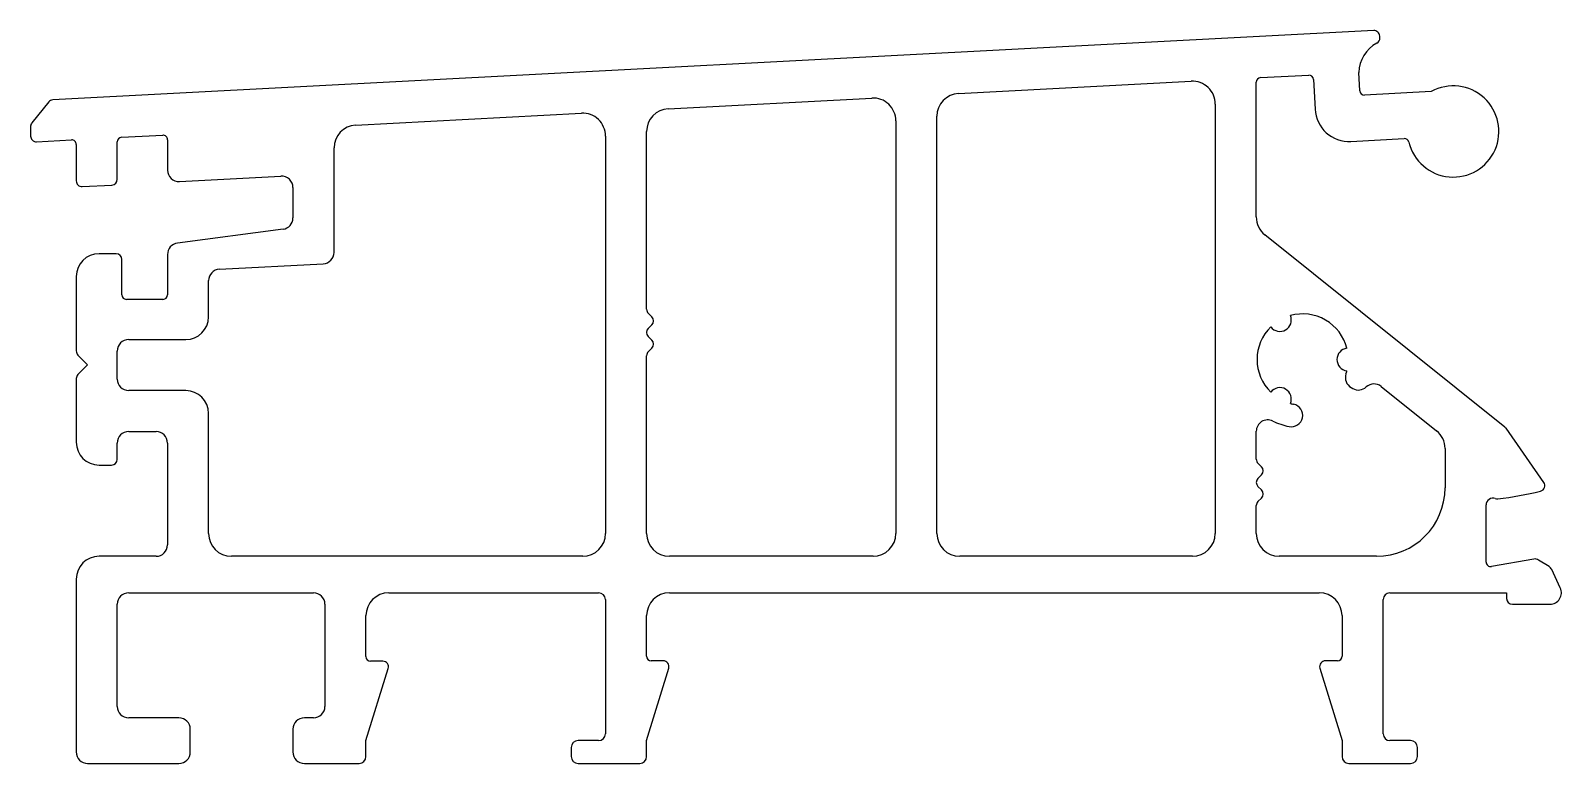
# Model space of a CAD drawing. Extents: x 1.4 to 68.5, y 3.1 to 35.3.
import ezdxf

# ---------------------------------------------------------------- set-up
doc = ezdxf.new("R2010")
doc.units = 0
doc.layers.get('0').update_dxf_attribs({"linetype": 'CONTINUOUS'})

msp = doc.modelspace()

# ---------------------------------------------------------------- linework, layer by layer
for p, q in [((60.239, 35.268), (2.339, 32.234)), ((60.506, 34.949), (60.502, 35.032)), ((42.038, 32.512), (52.238, 33.047)), ((55.091, 27.097), (55.091, 33.006)), ((55.28, 33.206), (57.388, 33.317)), ((57.598, 33.127), (57.666, 31.829)), ((59.626, 32.633), (59.584, 33.432)), ((29.313, 31.845), (38.238, 32.313)), ((62.761, 32.597), (59.837, 32.444)), ((2.158, 32.142), (1.421, 31.231)), ((15.613, 31.127), (25.513, 31.646)), ((53.291, 32.048), (53.291, 13.217)), ((1.365, 31.074), (1.365, 30.644)), ((39.291, 31.314), (39.291, 13.217)), ((41.091, 13.217), (41.091, 31.513)), ((1.628, 30.394), (3.155, 30.474)), ((3.365, 30.275), (3.365, 28.68)), ((5.165, 28.748), (5.165, 30.39)), ((5.355, 30.59), (7.155, 30.684)), ((7.365, 30.484), (7.365, 29.153)), ((26.565, 30.647), (26.565, 13.217)), ((28.365, 23.05), (28.365, 30.847)), ((59.242, 30.41), (61.575, 30.532)), ((14.665, 25.544), (14.665, 30.129)), ((7.891, 28.654), (12.339, 28.887)), ((3.628, 28.43), (4.928, 28.498)), ((12.865, 28.387), (12.865, 27.053)), ((12.43, 26.557), (7.8, 25.947)), ((65.993, 17.881), (55.465, 26.316)), ((5.115, 25.487), (4.365, 25.487)), ((5.365, 23.685), (5.365, 25.237)), ((7.365, 25.452), (7.365, 23.685)), ((9.639, 24.806), (14.191, 25.044)), ((3.365, 24.487), (3.365, 21.22)), ((9.165, 22.717), (9.165, 24.307)), ((7.165, 23.485), (5.565, 23.485)), ((28.594, 22.718), (28.438, 22.873)), ((28.438, 22.208), (28.594, 22.364)), ((5.665, 21.717), (8.165, 21.717)), ((28.594, 21.699), (28.438, 21.855)), ((3.438, 21.043), (3.865, 20.617)), ((5.165, 19.985), (5.165, 21.217)), ((28.365, 13.217), (28.365, 21.013)), ((28.438, 21.19), (28.594, 21.346)), ((3.865, 20.617), (3.438, 20.19)), ((3.365, 20.013), (3.365, 17.217)), ((8.165, 19.485), (5.665, 19.485)), ((59.247, 19.62), (59.324, 19.576)), ((60.566, 19.666), (62.99, 17.724)), ((9.165, 13.217), (9.165, 18.485)), ((5.665, 17.685), (6.865, 17.685)), ((55.091, 16.476), (55.091, 17.699)), ((67.7, 15.46), (66.042, 17.829)), ((5.165, 16.467), (5.165, 17.185)), ((7.365, 17.185), (7.365, 12.717)), ((63.365, 16.943), (63.365, 15.217)), ((4.365, 16.217), (4.915, 16.217)), ((55.319, 16.144), (55.164, 16.299)), ((55.164, 15.635), (55.319, 15.79)), ((55.319, 15.126), (55.164, 15.281)), ((55.164, 14.616), (55.319, 14.772)), ((55.091, 13.217), (55.091, 14.44)), ((65.165, 11.967), (65.165, 14.467)), ((6.865, 12.217), (4.365, 12.217)), ((25.565, 12.217), (10.165, 12.217)), ((38.291, 12.217), (29.365, 12.217)), ((52.291, 12.217), (42.091, 12.217)), ((60.365, 12.217), (56.091, 12.217)), ((67.254, 12.097), (65.4, 11.77)), ((67.929, 11.764), (67.465, 12.055)), ((68.418, 10.828), (68.041, 11.636)), ((3.365, 11.217), (3.365, 3.637)), ((5.165, 5.637), (5.165, 10.117)), ((5.665, 10.617), (13.765, 10.617)), ((14.265, 10.117), (14.265, 5.637)), ((17.065, 10.617), (26.265, 10.617)), ((26.565, 10.317), (26.565, 4.437)), ((29.365, 10.617), (57.852, 10.617)), ((60.652, 4.437), (60.652, 10.317)), ((60.952, 10.617), (66.065, 10.617)), ((66.065, 10.617), (66.065, 10.367)), ((66.315, 10.117), (67.965, 10.117)), ((16.065, 7.817), (16.065, 9.617)), ((28.365, 7.837), (28.365, 9.617)), ((58.852, 9.617), (58.852, 7.837)), ((16.806, 7.617), (16.265, 7.617)), ((29.098, 7.637), (28.565, 7.637)), ((58.652, 7.637), (58.119, 7.637)), ((16.065, 4.137), (17.045, 7.292)), ((28.365, 4.137), (29.337, 7.313)), ((57.88, 7.313), (58.852, 4.137)), ((7.865, 5.137), (5.665, 5.137)), ((13.765, 5.137), (13.365, 5.137)), ((8.365, 3.637), (8.365, 4.637)), ((12.865, 4.637), (12.865, 3.637)), ((16.065, 3.437), (16.065, 4.137)), ((26.265, 4.137), (25.365, 4.137)), ((28.365, 3.437), (28.365, 4.137)), ((58.852, 4.137), (58.852, 3.437)), ((61.852, 4.137), (60.952, 4.137)), ((25.065, 3.837), (25.065, 3.437)), ((62.152, 3.437), (62.152, 3.837)), ((3.865, 3.137), (7.865, 3.137)), ((13.365, 3.137), (15.765, 3.137)), ((25.365, 3.137), (28.065, 3.137)), ((59.152, 3.137), (61.852, 3.137))]:
    msp.add_line(p, q)
for centre, radius, start, end in [((60.252, 35.019), 0.25, 2.99999, 93), ((60.257, 34.936), 0.25, 298.23031, 2.99999), ((61.085, 33.394), 1.501, 118.23031, 178.55237), ((52.291, 32.048), 1, 0, 93.01459), ((55.291, 33.006), 0.2, 93.00001, 180), ((57.398, 33.117), 0.2, 3.00001, 93.00001), ((2.352, 31.984), 0.25, 93, 141), ((38.291, 31.314), 1, 0, 93.01459), ((42.091, 31.513), 1, 93.01459, 180), ((59.826, 32.643), 0.2, 183.00002, 273.00001), ((63.726, 30.845), 2, 193.48299, 118.84191), ((25.565, 30.647), 1, 0, 93.01459), ((29.365, 30.847), 1, 93.01459, 180), ((59.164, 31.908), 1.5, 183.00001, 272.99999), ((1.615, 31.074), 0.25, 141, 180), ((15.665, 30.129), 1, 93.01459, 180), ((1.615, 30.644), 0.25, 180, 272.99999), ((3.165, 30.275), 0.2, 0, 92.99999), ((5.365, 30.39), 0.2, 93, 180), ((7.165, 30.484), 0.2, 360, 93), ((61.586, 30.332), 0.2, 13.40248, 93.11318), ((7.865, 29.153), 0.5, 180, 273), ((12.365, 28.387), 0.5, 0, 93), ((3.615, 28.68), 0.25, 180, 273), ((4.915, 28.748), 0.25, 273, 0), ((12.365, 27.053), 0.5, 277.5, 0), ((56.091, 27.097), 1, 180, 231.29554), ((7.865, 25.452), 0.5, 97.5, 180), ((14.165, 25.544), 0.5, 273, 0), ((4.365, 24.487), 1, 90, 180), ((5.115, 25.237), 0.25, 0, 90), ((9.665, 24.307), 0.5, 93, 180), ((5.565, 23.685), 0.2, 180, 270), ((7.165, 23.685), 0.2, 270, 0), ((28.615, 23.05), 0.25, 180, 225), ((57.126, 20.845), 2, 14.36151, 105.63849), ((8.165, 22.717), 1, 270, 360), ((28.615, 22.032), 0.25, 135, 225), ((28.417, 22.541), 0.25, 315, 45), ((57.126, 20.845), 2, 134.36151, 225.63849), ((56.126, 22.577), 0.5, 217.18077, 22.81922), ((5.665, 21.217), 0.5, 90, 180), ((28.417, 21.522), 0.25, 315, 45), ((3.615, 21.22), 0.25, 180, 225), ((28.615, 21.013), 0.25, 135, 180), ((59.126, 20.845), 0.5, 97.18076, 262.81924), ((3.615, 20.013), 0.25, 135, 180), ((59.497, 20.053), 0.5, 161.53695, 240.00069), ((57.126, 20.845), 2, 341.53695, 345.63849), ((5.665, 19.985), 0.5, 180, 270), ((8.165, 18.485), 1, 0, 90), ((56.126, 19.113), 0.5, 337.18078, 142.81923), ((59.574, 20.009), 0.5, 240.00069, 312.8631), ((60.254, 19.276), 0.5, 51.36921, 132.8631), ((56.626, 18.395), 0.5, 258.46306, 78.41305), ((57.126, 20.845), 2, 254.36151, 258.47554), ((55.591, 17.699), 0.5, 63.98921, 180), ((57.126, 20.845), 3, 243.98921, 258.46306), ((5.665, 17.185), 0.5, 90, 180), ((6.865, 17.185), 0.5, 360, 90), ((62.365, 16.943), 1, 0, 51.32404), ((65.837, 17.686), 0.25, 35, 51.29554), ((4.365, 17.217), 1, 180, 270), ((4.915, 16.467), 0.25, 270, 0), ((55.341, 16.476), 0.25, 180, 225), ((55.143, 15.967), 0.25, 315, 45), ((55.341, 15.458), 0.25, 135, 225), ((67.496, 15.317), 0.25, 283.62835, 35), ((55.143, 14.949), 0.25, 315, 45), ((60.365, 15.217), 3, 270, 360), ((65.465, 14.467), 0.3, 69.83587, 180), ((63.73, 30.847), 16.23, 276.91646, 283.62835), ((55.341, 14.44), 0.25, 135, 180), ((65.655, 14.983), 0.25, 249.83587, 276.91646), ((10.165, 13.217), 1, 180, 270), ((25.565, 13.217), 1, 270, 360), ((29.365, 13.217), 1, 180, 270), ((38.291, 13.217), 1, 270, 0), ((42.091, 13.217), 1, 180, 270), ((52.291, 13.217), 1, 270, 0), ((56.091, 13.217), 1, 180, 270), ((4.365, 11.217), 1, 90, 180), ((6.865, 12.717), 0.5, 270, 0), ((67.306, 11.801), 0.3, 57.84528, 100.00001), ((65.365, 11.967), 0.2, 180, 280.00001), ((67.769, 11.51), 0.3, 25.00001, 57.84528), ((67.965, 10.617), 0.5, 270, 25.00001), ((5.665, 10.117), 0.5, 90, 180), ((13.765, 10.117), 0.5, 360, 90), ((17.065, 9.617), 1, 90, 180), ((26.265, 10.317), 0.3, 360, 90), ((29.365, 9.617), 1, 90, 180), ((57.852, 9.617), 1, 360, 90), ((60.952, 10.317), 0.3, 90, 180), ((66.315, 10.367), 0.25, 180, 270), ((16.265, 7.817), 0.2, 180, 270), ((16.806, 7.367), 0.25, 342.75085, 90), ((28.565, 7.837), 0.2, 180, 270), ((29.098, 7.387), 0.25, 342.99632, 90), ((58.119, 7.387), 0.25, 90, 197.00367), ((58.652, 7.837), 0.2, 270, 0), ((5.665, 5.637), 0.5, 180, 270), ((13.765, 5.637), 0.5, 270, 0), ((7.865, 4.637), 0.5, 0, 90), ((13.365, 4.637), 0.5, 90, 180), ((25.365, 3.837), 0.3, 90, 180), ((26.265, 4.437), 0.3, 270, 0), ((60.952, 4.437), 0.3, 180, 270), ((61.852, 3.837), 0.3, 0, 90), ((3.865, 3.637), 0.5, 180, 270), ((7.865, 3.637), 0.5, 270, 0), ((13.365, 3.637), 0.5, 180, 270), ((15.765, 3.437), 0.3, 270, 0), ((25.365, 3.437), 0.3, 180, 270), ((28.065, 3.437), 0.3, 270, 360), ((59.152, 3.437), 0.3, 180, 270), ((61.852, 3.437), 0.3, 270, 0)]:
    msp.add_arc(centre, radius, start, end)

doc.saveas('drawing.dxf')
